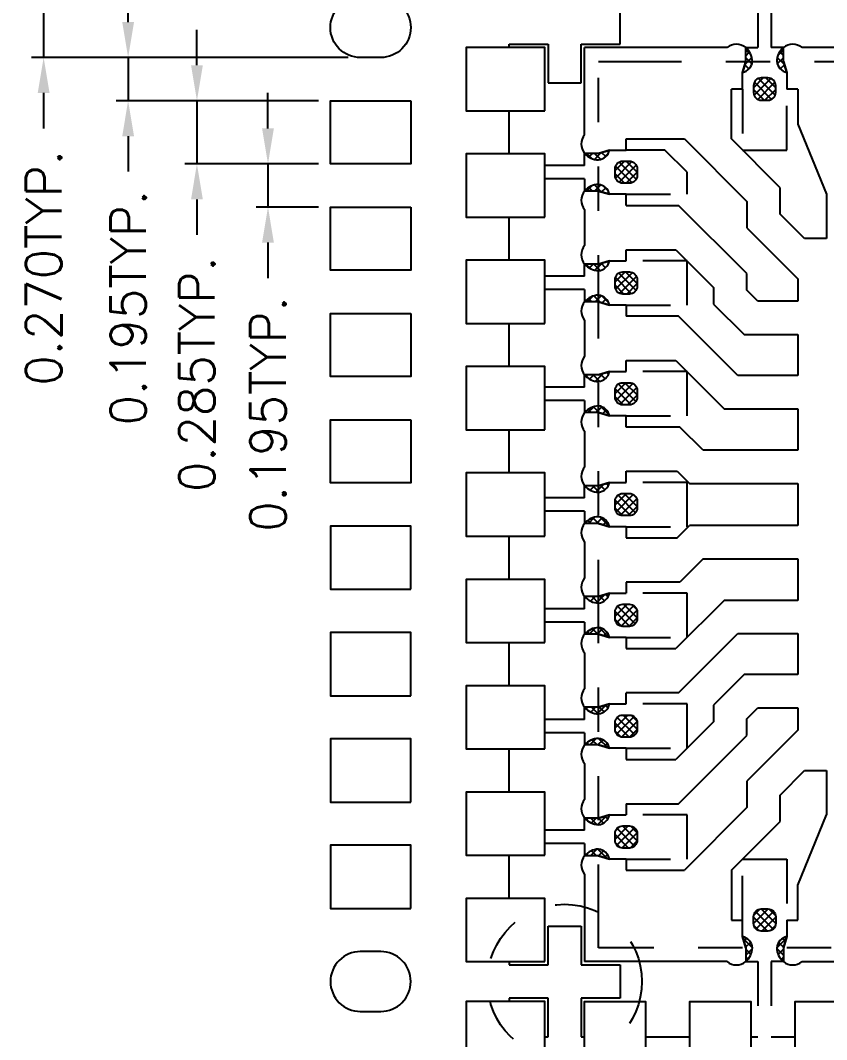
# Model space of a CAD drawing. Header units: millimetres. Extents: x 494.6 to 506.9, y 72.1 to 80.4.
# Drawn here: x 495.806 to 497.626, y 75.089 to 77.389 of the extents above; entities that cross this region are included whole.
import ezdxf

# ---------------------------------------------------------------- set-up
doc = ezdxf.new("R2010")
doc.units = ezdxf.units.MM
doc.header["$LTSCALE"] = 0.5
doc.header["$PDMODE"] = 98
doc.linetypes.add('HIDDEN', pattern=[0.375, 0.25, -0.125])
doc.linetypes.add('PHANTOM', pattern=[2.5, 1.25, -0.25, 0.25, -0.25, 0.25, -0.25])
for name, color, linetype in [('BTM', 7, 'HIDDEN'), ('DIM', 3, 'Continuous'), ('HET', 6, 'Continuous'), ('PKG', 1, 'PHANTOM')]:
    doc.layers.add(name, color=color, linetype=linetype)
doc.styles.add('SIMPLEX', font='simplex.shx', dxfattribs={"bigfont": 'AllInOneBig.shx'})
doc.dimstyles.new('Standard3', dxfattribs={"dimtxt": 0.08, "dimasz": 0.08, "dimexe": 0.027, "dimexo": 0.027, "dimgap": 0.027, "dimtad": 1, "dimdec": 3, "dimlfac": 2, "dimrnd": 0.0005, "dimzin": 1, "dimtxsty": 'SIMPLEX', "dimcen": 0.1905, "dimclrd": 256, "dimclre": 256, "dimclrt": 256, "dimazin": 3, "dimtp": 0.03, "dimtm": 0.03, "dimtfac": 0.8, "dimtdec": 3, "dimtmove": 0, "dimatfit": 3, "dimfxl": 0.05, "dimlwd": -1, "dimlwe": -1})

# ---------------------------------------------------------------- blocks, each defined once
blk = doc.blocks.new('*D290')
at = {"layer": 'Defpoints', "color": 0, "ltscale": 0.1, "transparency": 16777216}
for p in [(496.5733, 77.4399), (495.8586, 77.3049), (496.5733, 77.3049)]:
    blk.add_point(p, dxfattribs=at)
at = {"layer": 'DIM', "ltscale": 0.1, "transparency": 16777216}
for p, q in [((495.8586, 77.5199), (495.8586, 77.5999)), ((496.5463, 77.4399), (495.8316, 77.4399)), ((495.8586, 77.4399), (495.8586, 77.3049)), ((496.5463, 77.3049), (495.8316, 77.3049)), ((495.8586, 77.2249), (495.8586, 77.1449))]:
    blk.add_line(p, q, dxfattribs=at)
for points in [[(495.8453, 77.5199), (495.872, 77.5199), (495.8586, 77.4399)], [(495.8453, 77.2249), (495.872, 77.2249), (495.8586, 77.3049)]]:
    blk.add_solid(points, dxfattribs=at)
at = {"layer": 'DIM', "ltscale": 0.1, "transparency": 16777216, "insert": (495.8586, 76.8303), "char_height": 0.08, "attachment_point": 5, "rotation": 90, "style": 'SIMPLEX'}
blk.add_mtext('\\A1;0.270TYP.', dxfattribs=at)
blk = doc.blocks.new('*D291')
at = {"layer": 'Defpoints', "color": 0, "ltscale": 0.1, "transparency": 16777216}
for p in [(496.5733, 77.3049), (496.0493, 77.2074), (496.5058, 77.2074)]:
    blk.add_point(p, dxfattribs=at)
at = {"layer": 'DIM', "ltscale": 0.1, "transparency": 16777216}
for p, q in [((496.0493, 77.3849), (496.0493, 77.4649)), ((496.5463, 77.3049), (496.0223, 77.3049)), ((496.0493, 77.3049), (496.0493, 77.2074)), ((496.4788, 77.2074), (496.0223, 77.2074)), ((496.0493, 77.1274), (496.0493, 77.0474))]:
    blk.add_line(p, q, dxfattribs=at)
for points in [[(496.036, 77.3849), (496.0627, 77.3849), (496.0493, 77.3049)], [(496.036, 77.1274), (496.0627, 77.1274), (496.0493, 77.2074)]]:
    blk.add_solid(points, dxfattribs=at)
at = {"layer": 'DIM', "ltscale": 0.1, "transparency": 16777216, "insert": (496.0493, 76.7404), "char_height": 0.08, "attachment_point": 5, "rotation": 90, "style": 'SIMPLEX'}
blk.add_mtext('\\A1;0.195TYP.', dxfattribs=at)
blk = doc.blocks.new('*D292')
at = {"layer": 'Defpoints', "color": 0, "ltscale": 0.1, "transparency": 16777216}
for p in [(496.5058, 77.2074), (496.2046, 77.0649), (496.5058, 77.0649)]:
    blk.add_point(p, dxfattribs=at)
at = {"layer": 'DIM', "ltscale": 0.1, "transparency": 16777216}
for p, q in [((496.2046, 77.2874), (496.2046, 77.3674)), ((496.4788, 77.2074), (496.1776, 77.2074)), ((496.2046, 77.2074), (496.2046, 77.0649)), ((496.4788, 77.0649), (496.1776, 77.0649)), ((496.2046, 76.9849), (496.2046, 76.9049))]:
    blk.add_line(p, q, dxfattribs=at)
for points in [[(496.1913, 77.2874), (496.2179, 77.2874), (496.2046, 77.2074)], [(496.1913, 76.9849), (496.2179, 76.9849), (496.2046, 77.0649)]]:
    blk.add_solid(points, dxfattribs=at)
at = {"layer": 'DIM', "ltscale": 0.1, "transparency": 16777216, "insert": (496.2046, 76.5903), "char_height": 0.08, "attachment_point": 5, "rotation": 90, "style": 'SIMPLEX'}
blk.add_mtext('\\A1;0.285TYP.', dxfattribs=at)
blk = doc.blocks.new('*D293')
at = {"layer": 'Defpoints', "color": 0, "ltscale": 0.1, "transparency": 16777216}
for p in [(496.5058, 77.0649), (496.365, 76.9674), (496.5058, 76.9674)]:
    blk.add_point(p, dxfattribs=at)
at = {"layer": 'DIM', "ltscale": 0.1, "transparency": 16777216}
for p, q in [((496.365, 77.1449), (496.365, 77.2249)), ((496.4788, 77.0649), (496.338, 77.0649)), ((496.365, 77.0649), (496.365, 76.9674)), ((496.4788, 76.9674), (496.338, 76.9674)), ((496.365, 76.8874), (496.365, 76.8074))]:
    blk.add_line(p, q, dxfattribs=at)
for points in [[(496.3516, 77.1449), (496.3783, 77.1449), (496.365, 77.0649)], [(496.3516, 76.8874), (496.3783, 76.8874), (496.365, 76.9674)]]:
    blk.add_solid(points, dxfattribs=at)
at = {"layer": 'DIM', "ltscale": 0.1, "transparency": 16777216, "insert": (496.365, 76.5004), "char_height": 0.08, "attachment_point": 5, "rotation": 90, "style": 'SIMPLEX'}
blk.add_mtext('\\A1;0.195TYP.', dxfattribs=at)

msp = doc.modelspace()

# ---------------------------------------------------------------- hatches: boundary and pattern name
at = {"layer": 'HET', "ltscale": 0.1}
h = msp.add_hatch(dxfattribs=at)
h.set_pattern_fill('ANSI37', color=256, scale=0.004)
h.set_pattern_definition([(45, (497.108677, 77.08215), (-0.008980256, 0.008980256), []), (135, (497.108677, 77.08215), (-0.008980256, -0.008980256), [])])
h.paths.add_polyline_path([(497.13583, 77.0962), (497.11083, 77.0887), (497.07958, 77.0887, 0.2088804), (497.11083, 77.0737, 0.3233863)])
h.paths.add_polyline_path([(497.11083, 77.0187, 0.2088804), (497.07958, 77.0037), (497.11083, 77.0037), (497.13583, 76.9962, 0.3233863)])
h.paths.add_polyline_path([(497.19833, 77.0537, 0.4142136), (497.18083, 77.0712), (497.16583, 77.0712, 0.4142136), (497.14833, 77.0537), (497.14833, 77.0387, 0.4142136), (497.16583, 77.0212), (497.18083, 77.0212, 0.4142136), (497.19833, 77.0387)])
h.paths.add_polyline_path([(497.13583, 76.8462), (497.11083, 76.8387), (497.07958, 76.8387, 0.2088804), (497.11083, 76.8237, 0.3233863)])
h.paths.add_polyline_path([(497.19833, 76.7887), (497.19833, 76.8037, 0.4142136), (497.18083, 76.8212), (497.16583, 76.8212, 0.4142136), (497.14833, 76.8037), (497.14833, 76.7887, 0.4142136), (497.16583, 76.7712), (497.18083, 76.7712, 0.4142136)])
h.paths.add_polyline_path([(497.11083, 76.7687, 0.2088804), (497.07958, 76.7537), (497.11083, 76.7537), (497.13583, 76.7462, 0.3233863)])
h.paths.add_polyline_path([(497.72083, 76.6487, 0.4142136), (497.70333, 76.6662), (497.68833, 76.6662, 0.4142136), (497.67083, 76.6487), (497.67083, 76.6337, 0.4142136), (497.68833, 76.6162), (497.70333, 76.6162, 0.4142136), (497.72083, 76.6337)])
h.paths.add_polyline_path([(497.72083, 76.5487, 0.4142136), (497.70333, 76.5662), (497.68833, 76.5662, 0.4142136), (497.67083, 76.5487), (497.67083, 76.5337, 0.4142136), (497.68833, 76.5162), (497.70333, 76.5162, 0.4142136), (497.72083, 76.5337)])
h.paths.add_polyline_path([(497.72083, 76.4487, 0.4142136), (497.70333, 76.4662), (497.68833, 76.4662, 0.4142136), (497.67083, 76.4487), (497.67083, 76.4337, 0.4142136), (497.68833, 76.4162), (497.70333, 76.4162, 0.4142136), (497.72083, 76.4337)])
h.paths.add_polyline_path([(497.19833, 76.5537, 0.4142136), (497.18083, 76.5712), (497.16583, 76.5712, 0.4142136), (497.14833, 76.5537), (497.14833, 76.5387, 0.4142136), (497.16583, 76.5212), (497.18083, 76.5212, 0.4142136), (497.19833, 76.5387)])
h.paths.add_polyline_path([(497.13583, 76.5962), (497.11083, 76.5887), (497.07958, 76.5887, 0.2088804), (497.11083, 76.5737, 0.3233863)])
h.paths.add_polyline_path([(497.11083, 76.5187, 0.2088804), (497.07958, 76.5037), (497.11083, 76.5037), (497.13583, 76.4962, 0.3233863)])
h.paths.add_polyline_path([(497.13583, 76.3462), (497.11083, 76.3387), (497.07958, 76.3387, 0.2088804), (497.11083, 76.3237, 0.3233863)])
h.paths.add_polyline_path([(497.19833, 76.3037, 0.4142136), (497.18083, 76.3212), (497.16583, 76.3212, 0.4142136), (497.14833, 76.3037), (497.14833, 76.2887, 0.4142136), (497.16583, 76.2712), (497.18083, 76.2712, 0.4142136), (497.19833, 76.2887)])
h.paths.add_polyline_path([(497.11083, 76.2687, 0.2088804), (497.07958, 76.2537), (497.11083, 76.2537), (497.13583, 76.2462, 0.3233863)])
h.paths.add_polyline_path([(497.13583, 76.0962), (497.11083, 76.0887), (497.07958, 76.0887, 0.2088804), (497.11083, 76.0737, 0.3233863)])
h.paths.add_polyline_path([(497.19833, 76.0537, 0.4142136), (497.18083, 76.0712), (497.16583, 76.0712, 0.4142136), (497.14833, 76.0537), (497.14833, 76.0387, 0.4142136), (497.16583, 76.0212), (497.18083, 76.0212, 0.4142136), (497.19833, 76.0387)])
h.paths.add_polyline_path([(497.11083, 76.0187, 0.2088804), (497.07958, 76.0037), (497.11083, 76.0037), (497.13583, 75.9962, 0.3233863)])
h.paths.add_polyline_path([(497.13583, 75.8462), (497.11083, 75.8387), (497.07958, 75.8387, 0.2088804), (497.11083, 75.8237, 0.3233863)])
h.paths.add_polyline_path([(497.19833, 75.8037, 0.4142136), (497.18083, 75.8212), (497.16583, 75.8212, 0.4142136), (497.14833, 75.8037), (497.14833, 75.7887, 0.4142136), (497.16583, 75.7712), (497.18083, 75.7712, 0.4142136), (497.19833, 75.7887)])
h.paths.add_polyline_path([(497.11083, 75.7687, 0.2088804), (497.07958, 75.7537), (497.11083, 75.7537), (497.13583, 75.7462, 0.3233863)])
h.paths.add_polyline_path([(497.72083, 75.9487, 0.4142136), (497.70333, 75.9662), (497.68833, 75.9662, 0.4142136), (497.67083, 75.9487), (497.67083, 75.9337, 0.4142136), (497.68833, 75.9162), (497.70333, 75.9162, 0.4142136), (497.72083, 75.9337)])
h.paths.add_polyline_path([(497.19833, 75.5537, 0.4142136), (497.18083, 75.5712), (497.16583, 75.5712, 0.4142136), (497.14833, 75.5537), (497.14833, 75.5387, 0.4142136), (497.16583, 75.5212), (497.18083, 75.5212, 0.4142136), (497.19833, 75.5387)])
h.paths.add_polyline_path([(497.13583, 75.5962), (497.11083, 75.5887), (497.07958, 75.5887, 0.2088804), (497.11083, 75.5737, 0.3233863)])
h.paths.add_polyline_path([(497.11083, 75.5187, 0.2088804), (497.07958, 75.5037), (497.11083, 75.5037), (497.13583, 75.4962, 0.3233863)])
h.paths.add_polyline_path([(498.02083, 76.4162), (498.00583, 76.4162, 0.4142136), (497.98833, 76.3987), (497.98833, 76.3837, 0.4142136), (498.00583, 76.3662), (498.02083, 76.3662, 0.4142136), (498.03833, 76.3837), (498.03833, 76.3987, 0.4142136)])
h.paths.add_polyline_path([(498.03833, 76.4837), (498.03833, 76.4987, 0.4142136), (498.02083, 76.5162), (498.00583, 76.5162, 0.4142136), (497.98833, 76.4987), (497.98833, 76.4837, 0.4142136), (498.00583, 76.4662), (498.02083, 76.4662, 0.4142136)])
h.paths.add_polyline_path([(498.02083, 76.6162), (498.00583, 76.6162, 0.4142136), (497.98833, 76.5987), (497.98833, 76.5837, 0.4142136), (498.00583, 76.5662), (498.02083, 76.5662, 0.4142136), (498.03833, 76.5837), (498.03833, 76.5987, 0.4142136)])
h.paths.add_polyline_path([(498.03833, 76.6987, 0.4142136), (498.02083, 76.7162), (498.00583, 76.7162, 0.4142136), (497.98833, 76.6987), (497.98833, 76.6837, 0.4142136), (498.00583, 76.6662), (498.02083, 76.6662, 0.4142136), (498.03833, 76.6837)])
h.paths.add_polyline_path([(498.03833, 76.7987, 0.4142136), (498.02083, 76.8162), (498.00583, 76.8162, 0.4142136), (497.98833, 76.7987), (497.98833, 76.7837, 0.4142136), (498.00583, 76.7662), (498.02083, 76.7662, 0.4142136), (498.03833, 76.7837)])
h.paths.add_polyline_path([(497.51083, 77.2412, 0.4142136), (497.49333, 77.2587), (497.47833, 77.2587, 0.4142136), (497.46083, 77.2412), (497.46083, 77.2262, 0.4142136), (497.47833, 77.2087), (497.49333, 77.2087, 0.4142136), (497.51083, 77.2262)])
h.paths.add_polyline_path([(497.44333, 77.32745), (497.44333, 77.2962), (497.43583, 77.2712, 0.3233863), (497.45833, 77.2962, 0.2088804)])
h.paths.add_polyline_path([(497.52833, 77.32745, 0.2088804), (497.51333, 77.2962, 0.3233863), (497.53583, 77.2712), (497.52833, 77.2962)])
h.paths.add_polyline_path([(497.98333, 77.2962, 0.2088804), (497.96833, 77.32745), (497.96833, 77.2962), (497.96083, 77.2712, 0.3233863)])
h.paths.add_polyline_path([(498.09333, 77.2962), (498.09333, 77.32745, 0.2088804), (498.07833, 77.2962, 0.3233863), (498.10083, 77.2712)])
h.paths.add_polyline_path([(498.05583, 77.2412, 0.4142136), (498.03833, 77.2587), (498.02333, 77.2587, 0.4142136), (498.00583, 77.2412), (498.00583, 77.2262, 0.4142136), (498.02333, 77.2087), (498.03833, 77.2087, 0.4142136), (498.05583, 77.2262)])
h.paths.add_polyline_path([(498.03833, 77.1587), (498.02333, 77.1587, 0.4142136), (498.00583, 77.1412), (498.00583, 77.1262, 0.4142136), (498.02333, 77.1087), (498.03833, 77.1087, 0.4142136), (498.05583, 77.1262), (498.05583, 77.1412, 0.4142136)])
h.paths.add_polyline_path([(498.05583, 77.0412, 0.4142136), (498.03833, 77.0587), (498.02333, 77.0587, 0.4142136), (498.00583, 77.0412), (498.00583, 77.0262, 0.4142136), (498.02333, 77.0087), (498.03833, 77.0087, 0.4142136), (498.05583, 77.0262)])
h.paths.add_polyline_path([(498.03833, 76.9587), (498.02333, 76.9587, 0.4142136), (498.00583, 76.9412), (498.00583, 76.9262, 0.4142136), (498.02333, 76.9087), (498.03833, 76.9087, 0.4142136), (498.05583, 76.9262), (498.05583, 76.9412, 0.4142136)])
h.paths.add_polyline_path([(498.38583, 77.2412, 0.4142136), (498.36833, 77.2587), (498.35333, 77.2587, 0.4142136), (498.33583, 77.2412), (498.33583, 77.2262, 0.4142136), (498.35333, 77.2087), (498.36833, 77.2087, 0.4142136), (498.38583, 77.2262)])
h.paths.add_polyline_path([(498.31833, 77.32745), (498.31833, 77.2962), (498.31083, 77.2712, 0.3233863), (498.33333, 77.2962, 0.2088804)])
h.paths.add_polyline_path([(498.40333, 77.32745, 0.2088804), (498.38833, 77.2962, 0.3233863), (498.41083, 77.2712), (498.40333, 77.2962)])
h.paths.add_polyline_path([(498.57333, 76.8037, 0.4142136), (498.55583, 76.8212), (498.54083, 76.8212, 0.4142136), (498.52333, 76.8037), (498.52333, 76.7887, 0.4142136), (498.54083, 76.7712), (498.55583, 76.7712, 0.4142136), (498.57333, 76.7887)])
h.paths.add_polyline_path([(498.64208, 76.8387), (498.61083, 76.8387), (498.58583, 76.8462, 0.3233863), (498.61083, 76.8237, 0.2088804)])
h.paths.add_polyline_path([(498.61083, 76.7687, 0.3233863), (498.58583, 76.7462), (498.61083, 76.7537), (498.64208, 76.7537, 0.2088804)])
h.paths.add_polyline_path([(498.57333, 76.5537, 0.4142136), (498.55583, 76.5712), (498.54083, 76.5712, 0.4142136), (498.52333, 76.5537), (498.52333, 76.5387, 0.4142136), (498.54083, 76.5212), (498.55583, 76.5212, 0.4142136), (498.57333, 76.5387)])
h.paths.add_polyline_path([(498.64208, 76.5887), (498.61083, 76.5887), (498.58583, 76.5962, 0.3233863), (498.61083, 76.5737, 0.2088804)])
h.paths.add_polyline_path([(498.61083, 76.5187, 0.3233863), (498.58583, 76.4962), (498.61083, 76.5037), (498.64208, 76.5037, 0.2088804)])
h.paths.add_polyline_path([(498.64208, 76.3387), (498.61083, 76.3387), (498.58583, 76.3462, 0.3233863), (498.61083, 76.3237, 0.2088804)])
h.paths.add_polyline_path([(498.55583, 76.2712), (498.54083, 76.2712, -0.4142136), (498.52333, 76.2887), (498.52333, 76.3037, -0.4142136), (498.54083, 76.3212), (498.55583, 76.3212, -0.4142136), (498.57333, 76.3037), (498.57333, 76.2887, -0.4142136)])
h.paths.add_polyline_path([(498.61083, 76.2687, 0.3233863), (498.58583, 76.2462), (498.61083, 76.2537), (498.64208, 76.2537, 0.2088804)])
h.paths.add_polyline_path([(498.64208, 76.0887), (498.61083, 76.0887), (498.58583, 76.0962, 0.3233863), (498.61083, 76.0737, 0.2088804)])
h.paths.add_polyline_path([(498.57333, 76.0387), (498.57333, 76.0537, 0.4142136), (498.55583, 76.0712), (498.54083, 76.0712, 0.4142136), (498.52333, 76.0537), (498.52333, 76.0387, 0.4142136), (498.54083, 76.0212), (498.55583, 76.0212, 0.4142136)])
h.paths.add_polyline_path([(498.61083, 76.0187, 0.3233863), (498.58583, 75.9962), (498.61083, 76.0037), (498.64208, 76.0037, 0.2088804)])
h.paths.add_polyline_path([(498.64208, 75.8387), (498.61083, 75.8387), (498.58583, 75.8462, 0.3233863), (498.61083, 75.8237, 0.2088804)])
h.paths.add_polyline_path([(498.57333, 75.8037, 0.4142136), (498.55583, 75.8212), (498.54083, 75.8212, 0.4142136), (498.52333, 75.8037), (498.52333, 75.7887, 0.4142136), (498.54083, 75.7712), (498.55583, 75.7712, 0.4142136), (498.57333, 75.7887)])
h.paths.add_polyline_path([(498.61083, 75.7687, 0.3233863), (498.58583, 75.7462), (498.61083, 75.7537), (498.64208, 75.7537, 0.2088804)])
h.paths.add_polyline_path([(498.64208, 75.5887), (498.61083, 75.5887), (498.58583, 75.5962, 0.3233863), (498.61083, 75.5737, 0.2088804)])
h.paths.add_polyline_path([(498.57333, 75.5537, 0.4142136), (498.55583, 75.5712), (498.54083, 75.5712, 0.4142136), (498.52333, 75.5537), (498.52333, 75.5387, 0.4142136), (498.54083, 75.5212), (498.55583, 75.5212, 0.4142136), (498.57333, 75.5387)])
h.paths.add_polyline_path([(498.61083, 75.5187, 0.3233863), (498.58583, 75.4962), (498.61083, 75.5037), (498.64208, 75.5037, 0.2088804)])
h.paths.add_polyline_path([(497.78583, 75.5662, 0.4142136), (497.76833, 75.5837), (497.75333, 75.5837, 0.4142136), (497.73583, 75.5662), (497.73583, 75.5512, 0.4142136), (497.75333, 75.5337), (497.76833, 75.5337, 0.4142136), (497.78583, 75.5512)])
h.paths.add_polyline_path([(497.78583, 75.4662, 0.4142136), (497.76833, 75.4837), (497.75333, 75.4837, 0.4142136), (497.73583, 75.4662), (497.73583, 75.4512, 0.4142136), (497.75333, 75.4337), (497.76833, 75.4337, 0.4142136), (497.78583, 75.4512)])
h.paths.add_polyline_path([(497.76833, 75.3837), (497.75333, 75.3837, 0.4142136), (497.73583, 75.3662), (497.73583, 75.3512, 0.4142136), (497.75333, 75.3337), (497.76833, 75.3337, 0.4142136), (497.78583, 75.3512), (497.78583, 75.3662, 0.4142136)])
h.paths.add_polyline_path([(497.51083, 75.3662, 0.4142136), (497.49333, 75.3837), (497.47833, 75.3837, 0.4142136), (497.46083, 75.3662), (497.46083, 75.3512, 0.4142136), (497.47833, 75.3337), (497.49333, 75.3337, 0.4142136), (497.51083, 75.3512)])
h.paths.add_polyline_path([(497.43583, 75.3212), (497.44333, 75.2962), (497.44333, 75.26495), (497.44333, 75.26495, 0.2088803), (497.45833, 75.2962, 0.3233863)])
h.paths.add_polyline_path([(497.52833, 75.2962), (497.53583, 75.3212, 0.3233863), (497.51333, 75.2962, 0.2088804), (497.52833, 75.26495)])
h.paths.add_polyline_path([(497.71083, 75.3212), (497.71833, 75.2962), (497.71833, 75.26495), (497.71833, 75.26495, 0.2088803), (497.73333, 75.2962, 0.3233863)])
h.paths.add_polyline_path([(497.81083, 75.3212, 0.3233863), (497.78833, 75.2962, 0.2088804), (497.80333, 75.26495), (497.80333, 75.2962)])

# ---------------------------------------------------------------- linework, layer by layer
at = {"ltscale": 0.01}
for p, q in [((497.40129, 77.32745), (497.07958, 77.32745)), ((497.66879, 77.32745), (497.57036, 77.32745)), ((497.43583, 77.2337), (497.41083, 77.2337)), ((497.56083, 77.2337), (497.53583, 77.2337)), ((497.56083, 77.2337), (497.56083, 77.15485)), ((497.17333, 76.9712), (497.29189, 76.9712)), ((497.17333, 75.6212), (497.29189, 75.6212)), ((497.56083, 75.3587), (497.56083, 75.43727)), ((497.40129, 75.26495), (497.07958, 75.26495)), ((497.57036, 75.26495), (497.67629, 75.26495))]:
    msp.add_line(p, q, dxfattribs=at)
for p, q in [((497.07958, 77.13073), (497.07958, 77.32745)), ((497.44333, 77.2962), (497.44333, 77.32745)), ((497.52833, 77.2962), (497.52833, 77.32745)), ((497.44333, 77.2962), (497.43583, 77.2712)), ((497.52833, 77.2962), (497.53583, 77.2712)), ((497.43583, 77.2337), (497.43583, 77.2712)), ((497.53583, 77.2712), (497.53583, 77.2337)), ((497.41083, 77.1212), (497.41083, 77.2337)), ((497.17333, 77.0962), (497.17333, 77.1212)), ((497.17333, 77.1212), (497.30476, 77.1212)), ((497.30476, 77.1212), (497.44584, 76.98011)), ((497.52084, 77.01118), (497.41083, 77.1212)), ((497.11083, 77.0887), (497.13583, 77.0962)), ((497.13583, 77.0962), (497.17333, 77.0962)), ((497.11083, 77.0887), (497.07958, 77.0887)), ((497.11083, 77.0037), (497.07958, 77.0037)), ((497.11083, 77.0037), (497.13583, 76.9962)), ((497.52084, 76.95164), (497.52084, 77.01118)), ((497.17333, 76.9962), (497.13583, 76.9962)), ((497.17333, 76.9712), (497.17333, 76.9962)), ((497.44584, 76.98011), (497.44584, 76.92058)), ((497.62583, 76.9962), (497.62583, 76.89621)), ((497.07958, 76.96166), (497.07958, 76.88073)), ((497.44583, 76.81726), (497.29189, 76.9712)), ((497.57627, 76.89621), (497.52084, 76.95164)), ((497.44584, 76.92058), (497.56083, 76.80559)), ((497.62583, 76.89621), (497.57627, 76.89621)), ((497.17333, 76.8462), (497.17333, 76.8712)), ((497.17333, 76.8712), (497.28583, 76.8712)), ((497.28583, 76.8712), (497.37083, 76.7862)), ((497.11083, 76.8387), (497.07958, 76.8387)), ((497.11083, 76.8387), (497.13583, 76.8462)), ((497.13583, 76.8462), (497.17333, 76.8462)), ((497.44583, 76.77963), (497.44583, 76.81726)), ((497.56083, 76.80559), (497.56083, 76.75495)), ((497.37083, 76.7862), (497.37083, 76.74856)), ((497.47051, 76.75495), (497.44583, 76.77963)), ((497.11083, 76.7537), (497.07958, 76.7537)), ((497.11083, 76.7537), (497.13583, 76.7462)), ((497.17333, 76.7462), (497.13583, 76.7462)), ((497.17333, 76.7462), (497.17333, 76.7212)), ((497.37083, 76.74856), (497.43944, 76.67995)), ((497.56083, 76.75495), (497.47051, 76.75495)), ((497.07958, 76.71166), (497.07958, 76.63073)), ((497.29189, 76.7212), (497.17333, 76.7212)), ((497.42564, 76.58745), (497.29189, 76.7212)), ((497.43944, 76.67995), (497.56083, 76.67995)), ((497.56083, 76.67995), (497.56083, 76.58745)), ((497.17333, 76.5962), (497.17333, 76.6212)), ((497.17333, 76.6212), (497.28583, 76.6212)), ((497.28583, 76.6212), (497.39458, 76.51245)), ((497.11083, 76.5887), (497.07958, 76.5887)), ((497.11083, 76.5887), (497.13583, 76.5962)), ((497.13583, 76.5962), (497.17333, 76.5962)), ((497.56083, 76.58745), (497.42564, 76.58745)), ((497.11083, 76.5037), (497.07958, 76.5037)), ((497.11083, 76.5037), (497.13583, 76.4962)), ((497.17333, 76.4962), (497.13583, 76.4962)), ((497.17333, 76.4712), (497.17333, 76.4962)), ((497.39458, 76.51245), (497.56083, 76.51245)), ((497.56083, 76.51245), (497.56083, 76.4187)), ((497.29463, 76.4712), (497.17333, 76.4712)), ((497.34713, 76.4187), (497.29463, 76.4712)), ((497.07958, 76.46166), (497.07958, 76.38073)), ((497.56083, 76.4187), (497.34713, 76.4187)), ((497.17333, 76.3462), (497.17333, 76.3712)), ((497.17333, 76.3712), (497.28857, 76.3712)), ((497.28857, 76.3712), (497.31607, 76.3437)), ((497.11083, 76.3387), (497.07958, 76.3387)), ((497.11083, 76.3387), (497.13583, 76.3462)), ((497.13583, 76.3462), (497.17333, 76.3462)), ((497.31607, 76.3437), (497.56083, 76.3437)), ((497.56083, 76.3437), (497.56083, 76.2487)), ((497.11083, 76.2537), (497.07958, 76.2537)), ((497.11083, 76.2537), (497.13583, 76.2462)), ((497.17333, 76.2462), (497.13583, 76.2462)), ((497.17333, 76.2462), (497.17333, 76.2212)), ((497.28857, 76.2212), (497.31607, 76.2487)), ((497.56083, 76.2487), (497.31607, 76.2487)), ((497.17333, 76.2212), (497.28857, 76.2212)), ((497.07958, 76.21166), (497.07958, 76.13073)), ((497.34713, 76.1737), (497.29463, 76.1212)), ((497.34713, 76.1737), (497.56083, 76.1737)), ((497.56083, 76.1737), (497.56083, 76.07995)), ((497.17333, 76.1212), (497.17333, 76.0962)), ((497.29463, 76.1212), (497.17333, 76.1212)), ((497.11083, 76.0887), (497.07958, 76.0887)), ((497.11083, 76.0887), (497.13583, 76.0962)), ((497.13583, 76.0962), (497.17333, 76.0962)), ((497.39458, 76.07995), (497.28583, 75.9712)), ((497.56083, 76.07995), (497.39458, 76.07995)), ((497.11083, 76.0037), (497.07958, 76.0037)), ((497.11083, 76.0037), (497.13583, 75.9962)), ((497.17333, 75.9962), (497.13583, 75.9962)), ((497.17333, 75.9962), (497.17333, 75.9712)), ((497.29189, 75.8712), (497.42564, 76.00495)), ((497.42564, 76.00495), (497.56083, 76.00495)), ((497.56083, 76.00495), (497.56083, 75.91245)), ((497.17333, 75.9712), (497.28583, 75.9712)), ((497.07958, 75.96166), (497.07958, 75.88073)), ((497.43944, 75.91245), (497.37083, 75.84383)), ((497.56083, 75.91245), (497.43944, 75.91245)), ((497.29189, 75.8712), (497.17333, 75.8712)), ((497.17333, 75.8462), (497.17333, 75.8712)), ((497.11083, 75.8387), (497.07958, 75.8387)), ((497.11083, 75.8387), (497.13583, 75.8462)), ((497.13583, 75.8462), (497.17333, 75.8462)), ((497.37083, 75.84383), (497.37083, 75.8062)), ((497.44583, 75.81277), (497.47051, 75.83745)), ((497.47051, 75.83745), (497.56083, 75.83745)), ((497.56083, 75.83745), (497.56083, 75.7868)), ((497.37083, 75.8062), (497.28583, 75.7212)), ((497.44583, 75.77513), (497.44583, 75.81277)), ((497.56083, 75.7868), (497.44584, 75.67182)), ((497.29189, 75.6212), (497.44583, 75.77513)), ((497.11083, 75.7537), (497.07958, 75.7537)), ((497.11083, 75.7537), (497.13583, 75.7462)), ((497.17333, 75.7462), (497.13583, 75.7462)), ((497.17333, 75.7462), (497.17333, 75.7212)), ((497.07958, 75.71166), (497.07958, 75.63073)), ((497.17333, 75.7212), (497.28583, 75.7212)), ((497.52084, 75.64075), (497.57627, 75.69618)), ((497.57627, 75.69618), (497.62583, 75.69618)), ((497.62583, 75.69618), (497.62583, 75.59629)), ((497.44584, 75.67182), (497.44584, 75.61228)), ((497.52084, 75.58121), (497.52084, 75.64075)), ((497.17333, 75.6212), (497.17333, 75.5962)), ((497.11083, 75.5887), (497.13583, 75.5962)), ((497.13583, 75.5962), (497.17333, 75.5962)), ((497.44584, 75.61228), (497.30476, 75.4712)), ((497.56083, 75.43727), (497.62583, 75.59629)), ((497.11083, 75.5887), (497.07958, 75.5887)), ((497.41083, 75.4712), (497.52084, 75.58121)), ((497.11083, 75.5037), (497.07958, 75.5037)), ((497.11083, 75.5037), (497.13583, 75.4962)), ((497.17333, 75.4962), (497.13583, 75.4962)), ((497.17333, 75.4962), (497.17333, 75.4712)), ((497.07958, 75.46166), (497.07958, 75.26495)), ((497.17333, 75.4712), (497.30476, 75.4712)), ((497.41083, 75.4712), (497.41083, 75.3587)), ((497.41083, 75.3587), (497.43583, 75.3587)), ((497.43583, 75.3212), (497.43583, 75.3587)), ((497.53583, 75.3587), (497.56083, 75.3587)), ((497.53583, 75.3587), (497.53583, 75.3212)), ((497.44333, 75.2962), (497.43583, 75.3212)), ((497.52833, 75.2962), (497.53583, 75.3212)), ((497.44333, 75.2962), (497.44333, 75.26495)), ((497.52833, 75.2962), (497.52833, 75.26495))]:
    msp.add_line(p, q)
at = {"linetype": 'ByBlock'}
for p, q in [((497.43583, 77.2712), (497.44333, 77.2962)), ((497.53583, 77.2712), (497.52833, 77.2962)), ((497.13583, 77.0962), (497.11083, 77.0887)), ((497.13583, 76.9962), (497.11083, 77.0037)), ((497.13583, 76.8462), (497.11083, 76.8387)), ((497.13583, 76.7462), (497.11083, 76.7537)), ((497.13583, 76.5962), (497.11083, 76.5887)), ((497.13583, 76.4962), (497.11083, 76.5037)), ((497.13583, 76.3462), (497.11083, 76.3387)), ((497.13583, 76.2462), (497.11083, 76.2537)), ((497.13583, 76.0962), (497.11083, 76.0887)), ((497.13583, 75.9962), (497.11083, 76.0037)), ((497.13583, 75.8462), (497.11083, 75.8387)), ((497.13583, 75.7462), (497.11083, 75.7537)), ((497.13583, 75.5962), (497.11083, 75.5887)), ((497.13583, 75.4962), (497.11083, 75.5037)), ((497.43583, 75.3212), (497.44333, 75.2962)), ((497.53583, 75.3212), (497.52833, 75.2962))]:
    msp.add_line(p, q, dxfattribs=at)
at = {"ltscale": 0.1}
msp.add_line((497.56083, 77.15485), (497.62583, 76.9962), dxfattribs=at)
at = {"ltscale": 0.3}
for points in [[(496.68708, 77.37245), (496.68708, 77.37245, -0.4142136), (496.61958, 77.30495), (496.57333, 77.30495, -0.4142136), (496.50583, 77.37245), (496.50583, 77.37245, -0.4142136), (496.57333, 77.43995), (496.61958, 77.43995, -0.4142136)], [(496.68708, 75.21995), (496.68708, 75.21995, 0.4142136), (496.61958, 75.28745), (496.57333, 75.28745, 0.4142136), (496.50583, 75.21995), (496.50583, 75.21995, 0.4142136), (496.57333, 75.15245), (496.61958, 75.15245, 0.4142136)]]:
    msp.add_lwpolyline(points, format="xyb", close=True, dxfattribs=at)
for points in [[(496.98958, 77.18495), (496.98958, 77.32745), (496.81208, 77.32745), (496.81208, 77.18495)], [(496.68708, 77.20745), (496.68708, 77.06495), (496.50583, 77.06495), (496.50583, 77.20745)], [(496.98958, 76.94495), (496.98958, 77.08745), (496.81208, 77.08745), (496.81208, 76.94495)], [(496.68708, 76.96745), (496.68708, 76.82495), (496.50583, 76.82495), (496.50583, 76.96745)], [(496.98958, 76.70495), (496.98958, 76.84745), (496.81208, 76.84745), (496.81208, 76.70495)], [(496.68708, 76.72745), (496.68708, 76.58495), (496.50583, 76.58495), (496.50583, 76.72745)], [(496.98958, 76.46495), (496.98958, 76.60745), (496.81208, 76.60745), (496.81208, 76.46495)], [(496.68708, 76.48745), (496.68708, 76.34495), (496.50583, 76.34495), (496.50583, 76.48745)], [(496.98958, 76.22495), (496.98958, 76.36745), (496.81208, 76.36745), (496.81208, 76.22495)], [(496.68708, 76.10495), (496.68708, 76.24745), (496.50583, 76.24745), (496.50583, 76.10495)], [(496.98958, 75.98495), (496.98958, 76.12745), (496.81208, 76.12745), (496.81208, 75.98495)], [(496.68708, 75.86495), (496.68708, 76.00745), (496.50583, 76.00745), (496.50583, 75.86495)], [(496.98958, 75.74495), (496.98958, 75.88745), (496.81208, 75.88745), (496.81208, 75.74495)], [(496.68708, 75.62495), (496.68708, 75.76745), (496.50583, 75.76745), (496.50583, 75.62495)], [(496.98958, 75.50495), (496.98958, 75.64745), (496.81208, 75.64745), (496.81208, 75.50495)], [(496.68708, 75.38495), (496.68708, 75.52745), (496.50583, 75.52745), (496.50583, 75.38495)], [(496.98958, 75.26495), (496.98958, 75.40745), (496.81208, 75.40745), (496.81208, 75.26495)], [(496.98958, 74.67245), (496.98958, 75.17495), (496.81208, 75.17495), (496.81208, 74.67245)], [(497.07958, 74.67245), (497.07958, 75.17495), (497.21708, 75.17495), (497.21708, 74.67245)], [(497.31708, 74.67245), (497.31708, 75.17495), (497.45458, 75.17495), (497.45458, 74.67245)], [(497.55458, 74.67245), (497.55458, 75.17495), (497.69208, 75.17495), (497.69208, 74.67245)]]:
    msp.add_lwpolyline(points, close=True, dxfattribs=at)
for points in [[(497.46083, 77.2412), (497.46083, 77.2262, 0.4142136), (497.47833, 77.2087), (497.49333, 77.2087, 0.4142136), (497.51083, 77.2262), (497.51083, 77.2412, 0.4142136), (497.49333, 77.2587), (497.47833, 77.2587, 0.4142136)], [(497.16583, 77.0712), (497.18083, 77.0712, -0.4142136), (497.19833, 77.0537), (497.19833, 77.0387, -0.4142136), (497.18083, 77.0212), (497.16583, 77.0212, -0.4142136), (497.14833, 77.0387), (497.14833, 77.0537, -0.4142136)], [(497.16583, 76.8212), (497.18083, 76.8212, -0.4142136), (497.19833, 76.8037), (497.19833, 76.7887, -0.4142136), (497.18083, 76.7712), (497.16583, 76.7712, -0.4142136), (497.14833, 76.7887), (497.14833, 76.8037, -0.4142136)], [(497.16583, 76.5712), (497.18083, 76.5712, -0.4142136), (497.19833, 76.5537), (497.19833, 76.5387, -0.4142136), (497.18083, 76.5212), (497.16583, 76.5212, -0.4142136), (497.14833, 76.5387), (497.14833, 76.5537, -0.4142136)], [(497.16583, 76.3212), (497.18083, 76.3212, -0.4142136), (497.19833, 76.3037), (497.19833, 76.2887, -0.4142136), (497.18083, 76.2712), (497.16583, 76.2712, -0.4142136), (497.14833, 76.2887), (497.14833, 76.3037, -0.4142136)], [(497.16583, 76.0712), (497.18083, 76.0712, -0.4142136), (497.19833, 76.0537), (497.19833, 76.0387, -0.4142136), (497.18083, 76.0212), (497.16583, 76.0212, -0.4142136), (497.14833, 76.0387), (497.14833, 76.0537, -0.4142136)], [(497.16583, 75.8212), (497.18083, 75.8212, -0.4142136), (497.19833, 75.8037), (497.19833, 75.7887, -0.4142136), (497.18083, 75.7712), (497.16583, 75.7712, -0.4142136), (497.14833, 75.7887), (497.14833, 75.8037, -0.4142136)], [(497.16583, 75.5712), (497.18083, 75.5712, -0.4142136), (497.19833, 75.5537), (497.19833, 75.5387, -0.4142136), (497.18083, 75.5212), (497.16583, 75.5212, -0.4142136), (497.14833, 75.5387), (497.14833, 75.5537, -0.4142136)], [(497.46083, 75.3512), (497.46083, 75.3662, -0.4142136), (497.47833, 75.3837), (497.49333, 75.3837, -0.4142136), (497.51083, 75.3662), (497.51083, 75.3512, -0.4142136), (497.49333, 75.3337), (497.47833, 75.3337, -0.4142136)]]:
    msp.add_lwpolyline(points, format="xyb", close=True)
at = {"ltscale": 0.1}
for centre, radius, start, end in [((497.42231, 77.30175), 0.0332, 50.72216, 129.27784), ((497.41506, 77.29465), 0.0433, 2.04435, 49.23766), ((497.5566, 77.29465), 0.0433, 130.76234, 177.95565), ((497.54934, 77.30175), 0.0332, 50.72216, 129.27784), ((497.42977, 77.29927), 0.02872, 282.17154, 353.85363), ((497.54188, 77.29927), 0.02872, 186.14637, 257.82846), ((497.10527, 77.10971), 0.0332, 140.72216, 219.27784), ((497.10775, 77.10225), 0.02872, 276.14637, 347.82846), ((497.11237, 77.11697), 0.0433, 220.76234, 267.95565), ((497.10527, 76.98268), 0.0332, 140.72216, 219.27784), ((497.11237, 76.97543), 0.0433, 92.04435, 139.23766), ((497.10775, 76.99014), 0.02872, 12.17154, 83.85363), ((497.10527, 76.85971), 0.0332, 140.72216, 219.27784), ((497.11237, 76.86697), 0.0433, 220.76234, 267.95565), ((497.10775, 76.85225), 0.02872, 276.14637, 347.82846), ((497.11237, 76.72543), 0.0433, 92.04435, 139.23766), ((497.10775, 76.74014), 0.02872, 12.17154, 83.85363), ((497.10527, 76.73268), 0.0332, 140.72216, 219.27784), ((497.10527, 76.60971), 0.0332, 140.72216, 219.27784), ((497.11237, 76.61697), 0.0433, 220.76234, 267.95565), ((497.10775, 76.60225), 0.02872, 276.14637, 347.82846), ((497.11237, 76.47543), 0.0433, 92.04435, 139.23766), ((497.10775, 76.49014), 0.02872, 12.17154, 83.85363), ((497.10527, 76.48268), 0.0332, 140.72216, 219.27784), ((497.10527, 76.35971), 0.0332, 140.72216, 219.27784), ((497.11237, 76.36697), 0.0433, 220.76234, 267.95565), ((497.10775, 76.35225), 0.02872, 276.14637, 347.82846), ((497.11237, 76.22543), 0.0433, 92.04435, 139.23766), ((497.10775, 76.24014), 0.02872, 12.17154, 83.85363), ((497.10527, 76.23268), 0.0332, 140.72216, 219.27784), ((497.10527, 76.10971), 0.0332, 140.72216, 219.27784), ((497.11237, 76.11697), 0.0433, 220.76234, 267.95565), ((497.10775, 76.10225), 0.02872, 276.14637, 347.82846), ((497.11237, 75.97543), 0.0433, 92.04435, 139.23766), ((497.10775, 75.99014), 0.02872, 12.17154, 83.85363), ((497.10527, 75.98268), 0.0332, 140.72216, 219.27784), ((497.10527, 75.85971), 0.0332, 140.72216, 219.27784), ((497.11237, 75.86697), 0.0433, 220.76234, 267.95565), ((497.10775, 75.85225), 0.02872, 276.14637, 347.82846), ((497.11237, 75.72543), 0.0433, 92.04435, 139.23766), ((497.10775, 75.74014), 0.02872, 12.17154, 83.85363), ((497.10527, 75.73268), 0.0332, 140.72216, 219.27784), ((497.10527, 75.60971), 0.0332, 140.72216, 219.27784), ((497.10775, 75.60225), 0.02872, 276.14637, 347.82846), ((497.11237, 75.61697), 0.0433, 220.76234, 267.95565), ((497.10527, 75.48268), 0.0332, 140.72216, 219.27784), ((497.11237, 75.47543), 0.0433, 92.04435, 139.23766), ((497.10775, 75.49014), 0.02872, 12.17154, 83.85363), ((497.42977, 75.29312), 0.02872, 6.14637, 77.82846), ((497.54188, 75.29312), 0.02872, 102.17154, 173.85363), ((497.41506, 75.29774), 0.0433, 310.76234, 357.95565), ((497.5566, 75.29774), 0.0433, 182.04435, 229.23766), ((497.42231, 75.29064), 0.0332, 230.72216, 309.27784), ((497.54934, 75.29064), 0.0332, 230.72216, 309.27784)]:
    msp.add_arc(centre, radius, start, end, dxfattribs=at)
at = {"layer": 'BTM', "ltscale": 0.3}
for p, q in [((497.47083, 77.41745), (497.47083, 77.32745)), ((497.50083, 77.41745), (497.50083, 77.32745)), ((497.44333, 77.32745), (497.47083, 77.32745)), ((497.52833, 77.32745), (497.50083, 77.32745)), ((497.43583, 77.2337), (497.43583, 77.0962)), ((497.53583, 77.0962), (497.53583, 77.2337)), ((496.90958, 77.08745), (496.90958, 77.18495)), ((497.26083, 77.0962), (497.17333, 77.0962)), ((497.31083, 77.0462), (497.26083, 77.0962)), ((497.43583, 77.0962), (497.53583, 77.0962)), ((497.07958, 77.0612), (497.07958, 77.0887)), ((497.07958, 77.0612), (496.98958, 77.0612)), ((497.31083, 76.9962), (497.31083, 77.0462)), ((497.07958, 77.0312), (496.98958, 77.0312)), ((497.07958, 77.0312), (497.07958, 77.0037)), ((496.90958, 76.84745), (496.90958, 76.94495)), ((497.07958, 76.8112), (497.07958, 76.8387)), ((497.31083, 76.8462), (497.17333, 76.8462)), ((497.31083, 76.7462), (497.31083, 76.8462)), ((497.07958, 76.8112), (496.98958, 76.8112)), ((497.07958, 76.7812), (496.98958, 76.7812)), ((497.07958, 76.7812), (497.07958, 76.7537)), ((497.17333, 76.7462), (497.31083, 76.7462)), ((496.90958, 76.60745), (496.90958, 76.70495)), ((497.07958, 76.5612), (497.07958, 76.5887)), ((497.31083, 76.5962), (497.17333, 76.5962)), ((497.31083, 76.4962), (497.31083, 76.5962)), ((497.07958, 76.5612), (496.98958, 76.5612)), ((497.07958, 76.5312), (496.98958, 76.5312)), ((497.07958, 76.5312), (497.07958, 76.5037)), ((497.17333, 76.4962), (497.31083, 76.4962)), ((496.90958, 76.36745), (496.90958, 76.46495)), ((497.07958, 76.3112), (497.07958, 76.3387)), ((497.31083, 76.3462), (497.17333, 76.3462)), ((497.31083, 76.2462), (497.31083, 76.3462)), ((497.07958, 76.3112), (496.98958, 76.3112)), ((497.07958, 76.2812), (496.98958, 76.2812)), ((497.07958, 76.2812), (497.07958, 76.2537)), ((497.17333, 76.2462), (497.31083, 76.2462)), ((496.90958, 76.12745), (496.90958, 76.22495)), ((497.07958, 76.0612), (497.07958, 76.0887)), ((497.31083, 76.0962), (497.17333, 76.0962)), ((497.31083, 75.9962), (497.31083, 76.0962)), ((497.07958, 76.0612), (496.98958, 76.0612)), ((497.07958, 76.0312), (496.98958, 76.0312)), ((497.07958, 76.0312), (497.07958, 76.0037)), ((497.17333, 75.9962), (497.31083, 75.9962)), ((496.90958, 75.88745), (496.90958, 75.98495)), ((497.07958, 75.8112), (497.07958, 75.8387)), ((497.31083, 75.8462), (497.17333, 75.8462)), ((497.31083, 75.7462), (497.31083, 75.8462)), ((497.07958, 75.8112), (496.98958, 75.8112)), ((497.07958, 75.7812), (496.98958, 75.7812)), ((497.07958, 75.7812), (497.07958, 75.7537)), ((496.90958, 75.64745), (496.90958, 75.74495)), ((497.17333, 75.7462), (497.31083, 75.7462)), ((497.31083, 75.5962), (497.17333, 75.5962)), ((497.31083, 75.4962), (497.31083, 75.5962)), ((497.07958, 75.5612), (497.07958, 75.5887)), ((497.07958, 75.5612), (496.98958, 75.5612)), ((497.07958, 75.5312), (496.98958, 75.5312)), ((497.07958, 75.5312), (497.07958, 75.5037)), ((496.90958, 75.40745), (496.90958, 75.50495)), ((497.17333, 75.4962), (497.31083, 75.4962)), ((497.43583, 75.3587), (497.43583, 75.4962)), ((497.43583, 75.4962), (497.53583, 75.4962)), ((497.53583, 75.4962), (497.53583, 75.3587)), ((497.44333, 75.26495), (497.47083, 75.26495)), ((497.47083, 75.26495), (497.47083, 75.09495)), ((497.52833, 75.26495), (497.50083, 75.26495)), ((497.50083, 75.26495), (497.50083, 75.09495)), ((497.21708, 75.09495), (497.31708, 75.09495)), ((497.45458, 75.09495), (497.47083, 75.09495)), ((497.50083, 75.09495), (497.55458, 75.09495))]:
    msp.add_line(p, q, dxfattribs=at)
at = {"layer": 'BTM', "ltscale": 0.2}
msp.add_line((497.17333, 76.9962), (497.31083, 76.9962), dxfattribs=at)
at = {"layer": 'BTM', "ltscale": 0.3}
for points in [[(496.90958, 77.32745), (496.90958, 77.33495), (496.99708, 77.33495), (496.99708, 77.24745), (497.07208, 77.24745), (497.07208, 77.33495), (497.15958, 77.33495), (497.15958, 77.40995), (497.07208, 77.40995), (497.07208, 77.49745), (496.99708, 77.49745), (496.99708, 77.40995), (496.90958, 77.40995), (496.90958, 77.41745)], [(496.90958, 75.26495), (496.90958, 75.25745), (496.99708, 75.25745), (496.99708, 75.34495), (497.07208, 75.34495), (497.07208, 75.25745), (497.15958, 75.25745), (497.15958, 75.18245), (497.07208, 75.18245), (497.07208, 75.09495), (497.07958, 75.09495)], [(496.98958, 75.09495), (496.99708, 75.09495), (496.99708, 75.18245), (496.90958, 75.18245), (496.90958, 75.17495)]]:
    msp.add_lwpolyline(points, dxfattribs=at)
msp.add_circle((497.03458, 75.21995), 0.17431, dxfattribs=at)
at = {"layer": 'PKG', "ltscale": 0.3}
msp.add_lwpolyline([(497.11083, 77.2962), (498.61083, 77.2962), (498.61083, 75.2962), (497.11083, 75.2962)], close=True, dxfattribs=at)

# ---------------------------------------------------------------- dimensions: what is measured, and where the dimension line sits
at = {"layer": 'DIM', "ltscale": 0.1}
for base, p1, p2, picture, middle in [((495.85863, 77.30495), (496.57333, 77.43995), (496.57333, 77.30495), '*D290', (495.85863, 76.83033)), ((496.04933, 77.20745), (496.57333, 77.30495), (496.50583, 77.20745), '*D291', (496.04933, 76.74045)), ((496.20461, 77.06495), (496.50583, 77.20745), (496.50583, 77.06495), '*D292', (496.20461, 76.59033)), ((496.36496, 76.96745), (496.50583, 77.06495), (496.50583, 76.96745), '*D293', (496.36496, 76.50045))]:
    dim = msp.add_linear_dim(base=base, p1=p1, p2=p2, angle=90, text='<>TYP.', dimstyle='Standard3', dxfattribs=at)
    dim.commit()
    dim.dimension.update_dxf_attribs({"geometry": picture, "text_midpoint": middle})

doc.saveas('drawing.dxf')
